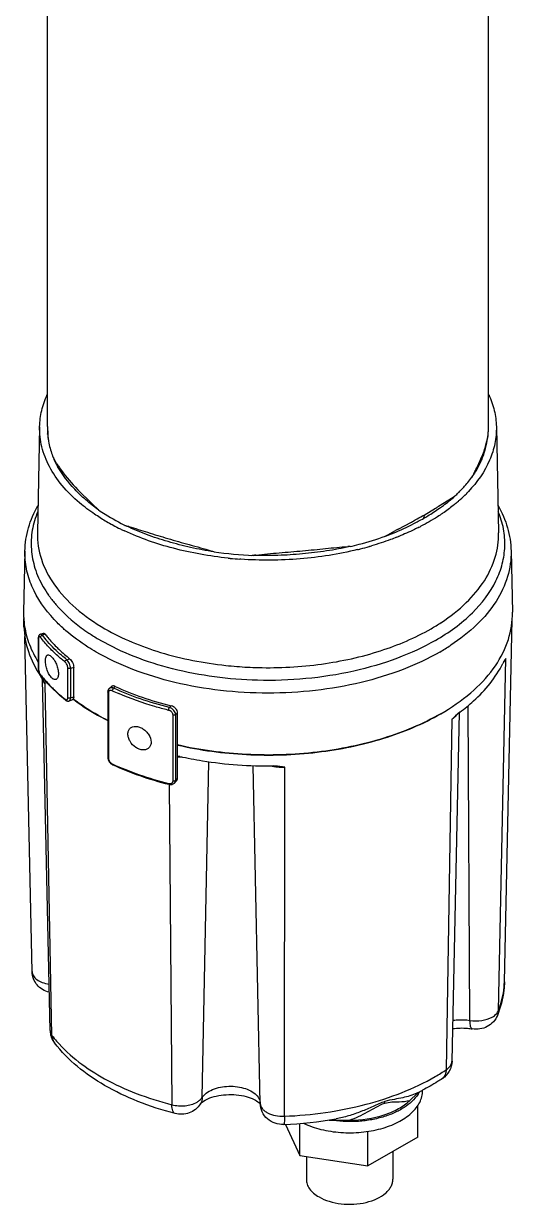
# Model space of a CAD drawing. Extents: x 10151 to 10571, y -5608 to -5014.
# Drawn here: x 10252.6 to 10288.6, y -5325.4 to -5238.4 of the extents above; entities that cross this region are included whole.
import ezdxf

# ---------------------------------------------------------------- set-up
doc = ezdxf.new("R2010")
doc.units = 0
doc.header["$LTSCALE"] = 7
doc.header["$MEASUREMENT"] = 0
doc.layers.get('0').update_dxf_attribs({"color": 2, "linetype": 'CONTINUOUS'})

msp = doc.modelspace()

# ---------------------------------------------------------------- linework, layer by layer
at = {"linetype": 'Continuous'}
for p, q in [((10254.36521, -5268.05674), (10254.36521, -5203.70923)), ((10286.86521, -5268.05674), (10286.86521, -5203.70923)), ((10253.79541, -5268.08032), (10253.62816, -5275.90312)), ((10254.36521, -5268.05645), (10254.36521, -5268.05674)), ((10254.36521, -5268.05676), (10254.38942, -5268.67792)), ((10286.86521, -5268.05674), (10286.86521, -5268.05656)), ((10287.43502, -5268.08032), (10287.60227, -5275.90312)), ((10254.38328, -5268.62215), (10254.38189, -5268.6065)), ((10254.3832, -5268.62215), (10254.38223, -5268.60649)), ((10254.40034, -5268.81361), (10254.40169, -5268.82912)), ((10286.62999, -5269.68567), (10286.68068, -5269.49068)), ((10254.7157, -5270.13818), (10254.72505, -5270.16359)), ((10254.71723, -5270.13799), (10254.72627, -5270.16344)), ((10254.85933, -5270.49657), (10254.96331, -5270.65705)), ((10255.08737, -5270.95275), (10254.85993, -5270.49751)), ((10285.63506, -5271.81483), (10285.69966, -5271.6896)), ((10285.69966, -5271.6896), (10285.77115, -5271.55107)), ((10283.18484, -5273.93827), (10284.2444, -5273.26949)), ((10284.67853, -5272.89918), (10284.6873, -5272.89027)), ((10284.67964, -5272.89955), (10284.68853, -5272.89068)), ((10284.76678, -5273.44972), (10284.75287, -5273.46128)), ((10284.76693, -5273.44977), (10284.75374, -5273.46161)), ((10284.80908, -5272.76643), (10284.81311, -5272.76234)), ((10284.81023, -5272.7668), (10284.8142, -5272.76269)), ((10285.2283, -5273.00067), (10285.21781, -5273.01088)), ((10285.23528, -5273.00297), (10285.2251, -5273.01328)), ((10285.28588, -5272.94464), (10285.26232, -5272.96757)), ((10285.29077, -5272.94622), (10285.26815, -5272.96946)), ((10282.10575, -5274.58993), (10282.95828, -5274.07963)), ((10280.19259, -5275.63303), (10281.17504, -5275.10883)), ((10282.10575, -5274.58993), (10282.09397, -5274.76307)), ((10283.47335, -5274.45542), (10283.46757, -5274.45956)), ((10283.47855, -5274.45795), (10283.47261, -5274.46202)), ((10259.20377, -5275.33513), (10259.17006, -5275.31712)), ((10259.21104, -5275.33058), (10259.17744, -5275.31253)), ((10279.26821, -5276.14127), (10280.03795, -5275.8379)), ((10279.45378, -5276.03519), (10279.99627, -5275.73796)), ((10278.09861, -5276.8908), (10278.07211, -5276.89846)), ((10278.10337, -5276.89634), (10278.07681, -5276.90394)), ((10280.23867, -5276.1578), (10280.22585, -5276.16294)), ((10280.24481, -5276.16288), (10280.232, -5276.16804)), ((10252.71297, -5277.24021), (10252.61658, -5281.74833)), ((10268.60458, -5277.84206), (10268.55157, -5277.83832)), ((10288.51746, -5277.24021), (10288.61384, -5281.74833)), ((10252.61632, -5281.99147), (10252.61739, -5282.0054)), ((10252.61632, -5281.99147), (10252.6166, -5282.00541)), ((10252.64277, -5282.82117), (10252.62943, -5282.19745)), ((10283.36166, -5282.50716), (10283.38777, -5282.49106)), ((10283.36254, -5282.50761), (10283.38775, -5282.49105)), ((10288.02869, -5308.96664), (10288.59932, -5282.27574)), ((10253.23874, -5308.22147), (10252.71113, -5283.54316)), ((10253.69534, -5283.66535), (10253.69534, -5285.82908)), ((10253.70751, -5283.69952), (10253.69535, -5283.66537)), ((10253.70751, -5283.69952), (10253.70751, -5285.86325)), ((10253.84941, -5283.37028), (10254.07678, -5283.29449)), ((10254.20493, -5283.37057), (10253.98734, -5283.4431)), ((10284.07588, -5284.18311), (10284.0667, -5284.18877)), ((10284.07585, -5284.1831), (10284.06701, -5284.18892)), ((10255.78736, -5285.24307), (10256.00494, -5285.17054)), ((10287.58311, -5311.10567), (10288.12528, -5285.14886)), ((10288.06555, -5285.24549), (10287.909, -5285.52048)), ((10288.12528, -5285.14886), (10287.99539, -5285.3751)), ((10288.12528, -5285.14886), (10288.06555, -5285.24549)), ((10253.69534, -5285.82904), (10253.69608, -5285.86292)), ((10253.69535, -5285.82908), (10253.70751, -5285.86325)), ((10253.85068, -5286.33655), (10253.86787, -5286.39146)), ((10253.95597, -5286.60479), (10253.85654, -5286.44383)), ((10253.86927, -5286.39337), (10253.86935, -5286.39347)), ((10255.87519, -5288.03088), (10255.87519, -5285.86715)), ((10256.30458, -5285.81224), (10256.07036, -5285.89032)), ((10256.07036, -5285.89032), (10256.07036, -5288.05405)), ((10256.30458, -5287.97597), (10256.30458, -5285.81224)), ((10254.09961, -5286.85897), (10253.95597, -5286.60479)), ((10254.56129, -5312.55174), (10254.00852, -5286.69636)), ((10254.19663, -5287.03221), (10254.10287, -5286.88768)), ((10254.705, -5312.93069), (10254.19663, -5287.03221)), ((10258.91432, -5287.36799), (10259.05414, -5287.23364)), ((10259.37016, -5287.21515), (10259.24026, -5287.33997)), ((10255.69334, -5288.21768), (10255.66548, -5288.15131)), ((10255.96564, -5288.28267), (10256.19302, -5288.20688)), ((10256.07036, -5288.05405), (10256.30458, -5287.97597)), ((10256.26487, -5288.14724), (10256.19302, -5288.20687)), ((10258.81594, -5287.61946), (10258.81594, -5292.43682)), ((10258.87019, -5287.68612), (10258.87019, -5292.50348)), ((10263.35467, -5288.76725), (10263.48457, -5288.64243)), ((10263.95149, -5289.16252), (10263.80895, -5289.29949)), ((10263.95149, -5293.97989), (10263.95149, -5289.16252)), ((10284.16812, -5314.81901), (10284.71737, -5289.12836)), ((10284.74229, -5289.10871), (10284.42503, -5289.38379)), ((10285.49288, -5311.81169), (10285.35185, -5288.62987)), ((10263.62337, -5294.15236), (10263.62337, -5289.33499)), ((10263.80895, -5289.29949), (10263.80895, -5294.11685)), ((10283.76005, -5315.43762), (10284.18006, -5289.61923)), ((10284.42503, -5289.38379), (10284.18006, -5289.61923)), ((10264.1188, -5292.36861), (10263.95141, -5292.33845)), ((10265.76894, -5317.48933), (10266.26574, -5292.76016)), ((10270.04696, -5317.92482), (10269.51507, -5293.04642)), ((10271.30994, -5293.0851), (10270.98817, -5293.0679)), ((10271.86628, -5293.16382), (10271.30994, -5293.0851)), ((10271.82754, -5318.87245), (10271.86628, -5293.16382)), ((10263.31824, -5294.42412), (10263.295, -5294.35809)), ((10263.72149, -5294.33381), (10263.86141, -5294.19936)), ((10263.80895, -5294.11685), (10263.95149, -5293.97989)), ((10263.32686, -5294.42407), (10263.53437, -5318.02822)), ((10282.00067, -5316.98605), (10282.00067, -5316.95279)), ((10279.21625, -5317.91251), (10279.22816, -5317.79234)), ((10281.06279, -5317.70712), (10281.59573, -5317.19617)), ((10281.57362, -5317.17357), (10281.57241, -5317.17416)), ((10269.9501, -5317.87134), (10270.04327, -5317.96969)), ((10281.64477, -5320.41612), (10281.64477, -5318.09083)), ((10271.89263, -5319.47961), (10272.95145, -5321.76098)), ((10272.95145, -5321.76098), (10272.95145, -5319.41386)), ((10275.11653, -5319.15486), (10276.63022, -5319.15729)), ((10275.63004, -5319.06724), (10275.6294, -5319.06735)), ((10277.97055, -5322.53742), (10277.97055, -5319.9896)), ((10281.64477, -5320.41612), (10277.97055, -5322.53742)), ((10272.95145, -5321.76098), (10277.97055, -5322.53742)), ((10273.43944, -5321.83648), (10273.43944, -5323.51807)), ((10279.81189, -5321.47433), (10279.81189, -5323.51807))]:
    msp.add_line(p, q, dxfattribs=at)
for points in [[(10254.36521, -5268.05642), (10254.36557, -5268.13462), (10254.36655, -5268.20697), (10254.36811, -5268.27847), (10254.37021, -5268.3492), (10254.37282, -5268.41924), (10254.37592, -5268.48861), (10254.37948, -5268.55733), (10254.38347, -5268.62538)], [(10286.68068, -5269.49068), (10286.72635, -5269.29223), (10286.76551, -5269.09602), (10286.79694, -5268.91019), (10286.82162, -5268.7333), (10286.83998, -5268.56721), (10286.8529, -5268.41024), (10286.86101, -5268.2614), (10286.86481, -5268.12), (10286.86522, -5268.05651)], [(10253.84947, -5283.37026), (10253.82912, -5283.37838), (10253.80783, -5283.39005), (10253.78777, -5283.40464), (10253.76935, -5283.42196), (10253.75294, -5283.44167), (10253.73874, -5283.46344), (10253.72675, -5283.48703), (10253.71689, -5283.51227), (10253.70897, -5283.53937), (10253.70287, -5283.56857), (10253.69853, -5283.60032), (10253.69599, -5283.63509), (10253.69534, -5283.66537)], [(10253.69608, -5285.86292), (10253.69897, -5285.90587), (10253.70383, -5285.94908), (10253.71051, -5285.99249), (10253.71892, -5286.03595), (10253.72899, -5286.07927), (10253.74067, -5286.12225), (10253.75395, -5286.16471), (10253.76883, -5286.2064), (10253.78541, -5286.24724), (10253.80377, -5286.28696), (10253.82429, -5286.32566)], [(10253.82429, -5286.32566), (10253.84762, -5286.36344), (10253.86936, -5286.39348)], [(10258.91443, -5287.36789), (10258.91065, -5287.37158), (10258.88878, -5287.39591), (10258.86938, -5287.42297), (10258.8527, -5287.45259), (10258.83894, -5287.48456), (10258.82828, -5287.5187), (10258.82085, -5287.55484), (10258.81675, -5287.59287), (10258.81594, -5287.61947)], [(10255.69333, -5288.21769), (10255.71906, -5288.23688), (10255.75182, -5288.25711), (10255.78431, -5288.27277), (10255.81661, -5288.28413), (10255.84861, -5288.29137), (10255.88017, -5288.29459), (10255.91098, -5288.2939), (10255.94083, -5288.28944), (10255.96584, -5288.2826)], [(10258.81594, -5292.43678), (10258.81715, -5292.47007), (10258.823, -5292.51838), (10258.83353, -5292.56709), (10258.8486, -5292.61573), (10258.868, -5292.66391), (10258.89152, -5292.7111), (10258.91889, -5292.75678), (10258.94979, -5292.80042), (10258.98388, -5292.84151), (10259.0208, -5292.87955), (10259.06016, -5292.91408), (10259.10165, -5292.94474), (10259.14489, -5292.97114), (10259.17758, -5292.98763)], [(10263.31823, -5294.42415), (10263.35279, -5294.4316), (10263.40229, -5294.43813), (10263.45173, -5294.43971), (10263.50018, -5294.43618), (10263.54687, -5294.42765), (10263.59128, -5294.41426), (10263.63278, -5294.39632), (10263.67111, -5294.37411), (10263.7059, -5294.34791), (10263.72147, -5294.33383)]]:
    msp.add_lwpolyline(points, dxfattribs=at)
for centre, radius, start, end in [((10282.99961, -5268.05674), 3.86561, 359.5983595, 359.9996912), ((10258.7067, -5268.34606), 4.33231, 182.9183038, 183.4463226), ((10258.35251, -5268.37036), 3.97729, 183.629585, 186.582098), ((10265.12172, -5267.88282), 10.76171, 184.236985, 184.9617429), ((10266.62911, -5267.75122), 12.27484, 185.0378304, 185.6201228), ((10279.21764, -5267.34127), 7.73378, 338.975751, 342.7896266), ((10280.21894, -5267.90394), 6.65371, 340.1187143, 345.8727322), ((10260.50868, -5268.01958), 6.16824, 200.3399446, 200.9255206), ((10260.63323, -5267.97103), 6.30191, 200.9333685, 203.6348968), ((10272.75944, -5259.14144), 21.19697, 212.9063133, 213.5591279), ((10267.16099, -5262.84501), 14.48438, 213.5930204, 214.231932), ((10277.95428, -5266.86389), 9.0843, 337.5302234, 339.023983), ((10261.00708, -5267.65858), 6.77455, 209.0948987, 209.451535), ((10261.14927, -5267.57842), 6.93778, 209.4506011, 209.6964843), ((10265.91041, -5263.69403), 12.97283, 214.2388063, 214.8716674), ((10288.11487, -5279.71778), 7.5207, 120.1051791, 120.973568), ((10287.38979, -5278.47163), 6.07896, 119.7900142, 120.0842826), ((10286.91031, -5277.63193), 5.11201, 119.0337131, 119.801983), ((10277.20944, -5265.39364), 10.5899, 312.5438754, 312.7449278), ((10277.39034, -5265.58764), 10.32465, 312.7384355, 314.4779025), ((10277.59541, -5265.79804), 10.03085, 314.4841486, 314.9302388), ((10277.16502, -5264.98839), 11.37472, 311.0807172, 311.6251919), ((10277.74308, -5265.94539), 9.82224, 315.0006744, 316.013671), ((10277.24472, -5265.07825), 11.2546, 311.6257584, 311.8509654), ((10277.68144, -5265.55365), 10.6091, 311.9027972, 315.3208825), ((10277.88279, -5266.08062), 9.62779, 316.0493012, 316.4910701), ((10278.00815, -5265.8799), 10.14739, 315.4154503, 315.6804637), ((10278.14026, -5266.00809), 9.96331, 315.8636438, 316.6050172), ((10241.50278, -5291.19681), 23.77465, 45.6001728, 46.0121781), ((10262.41751, -5240.90879), 39.01574, 301.7675261, 302.15969), ((10277.01598, -5264.81708), 11.60178, 310.1945303, 311.0795851), ((10266.19878, -5262.08772), 14.9794, 237.946677, 238.2503281), ((10266.4319, -5261.70739), 15.42548, 238.2573493, 240.0077015), ((10266.85854, -5260.96723), 16.2798, 240.009421, 241.8181873), ((10272.65332, -5258.37876), 18.95664, 292.9267309, 297.9837684), ((10256.12215, -5228.81121), 52.6414, 298.419006, 298.7788515), ((10265.60777, -5246.0212), 32.99046, 298.7292045, 299.775389), ((10273.06739, -5259.17566), 18.05863, 298.01001, 298.4677095), ((10273.31517, -5259.62925), 17.54178, 298.4624531, 299.9939602), ((10270.30797, -5254.27985), 23.48801, 299.8280315, 300.1515674), ((10281.01696, -5274.61206), 1.08754, 348.6672257, 352.0186666), ((10267.36485, -5260.01858), 17.35511, 241.9500637, 243.9447), ((10267.62557, -5259.49241), 17.94233, 243.9347555, 244.1587738), ((10267.75, -5259.23428), 18.22888, 244.1604414, 245.0212992), ((10258.69845, -5281.63194), 6.40692, 76.3898225, 77.5613055), ((10258.2241, -5283.58783), 8.41951, 75.319452, 76.3845331), ((10287.73898, -5290.74265), 16.88058, 119.3939749, 120.1172817), ((10313.54976, -5338.27758), 70.97211, 118.0345521, 118.2142599), ((10273.92002, -5260.12207), 17.2382, 297.0493692, 297.471106), ((10277.01154, -5287.5221), 10.61858, 91.9049629, 92.7795249), ((10271.46712, -5253.76422), 24.06522, 284.3340497, 285.9415883), ((10271.63099, -5254.3446), 23.46215, 286.0135618, 286.359633), ((10286.08657, -5287.89026), 13.58413, 120.1253748, 120.6384591), ((10272.66167, -5257.34928), 20.28436, 291.475633, 291.9137209), ((10262.04122, -5291.00312), 14.45645, 71.4566006, 72.2275697), ((10270.56463, -5250.29554), 27.28513, 261.7219548, 267.8288707), ((10270.55895, -5249.62046), 28.2891, 264.1465427, 264.3382599), ((10270.56366, -5249.57306), 28.33674, 264.3382376, 264.453058), ((10270.58352, -5249.36049), 28.55023, 264.4546316, 265.9187687), ((10271.01949, -5287.79207), 10.33872, 98.2947046, 99.1948504), ((10271.37622, -5290.24762), 12.82004, 97.4069899, 98.2891436), ((10271.30764, -5253.14661), 24.70309, 283.8109986, 284.1514723), ((10271.34196, -5253.283), 24.56245, 284.1516154, 284.3390041), ((10260.94583, -5275.90569), 7.94711, 209.8855541, 215.1493764), ((10261.40771, -5275.59218), 8.50526, 215.0848849, 215.7934496), ((10258.61095, -5281.87666), 5.99573, 178.7735651, 181.097202), ((10258.61592, -5281.87648), 6.0007, 181.2311872, 182.598929), ((10258.68947, -5281.8716), 6.0744, 182.6134258, 188.9021693), ((10282.61278, -5281.8764), 6.00242, 358.7733167, 1.2226001), ((10265.19663, -5271.62164), 14.01816, 233.487824, 236.2591163), ((10274.94076, -5269.6385), 15.37988, 299.9876895, 303.2014573), ((10261.75408, -5277.35064), 9.87118, 218.1116923, 221.3922138), ((10262.02243, -5277.11661), 10.22724, 221.3817471, 221.637891), ((10265.63805, -5270.97377), 14.80208, 236.2311881, 236.6713348), ((10266.00481, -5270.41051), 15.47421, 236.6825979, 239.7869834), ((10266.47246, -5269.62646), 16.38709, 239.753466, 240.0007184), ((10275.31599, -5270.86939), 15.93707, 299.9605999, 303.3051691), ((10270.56982, -5257.15328), 28.67744, 263.8740276, 265.491898), ((10287.08225, -5284.68177), 1.14653, 320.9800228, 322.7913761), ((10260.86367, -5281.73892), 8.44014, 213.6282637, 213.8792585), ((10261.36484, -5280.44903), 9.54597, 218.0794956, 218.4143341), ((10253.93609, -5286.34088), 0.08493, 216.5572039, 218.1539192), ((10254.89504, -5286.46489), 0.89794, 201.5706961, 208.0897622), ((10278.87908, -5273.09517), 28.34546, 209.0500626, 209.4514036), ((10267.85439, -5268.60081), 20.8361, 245.2972526, 246.7189659), ((10269.83063, -5262.86351), 26.91134, 255.8114166, 255.9447092), ((10283.66316, -5288.62855), 1.09835, 323.0506953, 324.9095877), ((10258.86699, -5292.43684), 0.05101, 179.9739783, 181.9700069), ((10264.20987, -5288.5959), 3.80747, 266.103257, 267.2234588), ((10264.21079, -5288.57613), 3.82727, 267.2240536, 268.6141028), ((10264.2113, -5288.55575), 3.84766, 268.6137434, 271.115432), ((10271.6577, -5289.73459), 3.42842, 256.4672129, 260.623757), ((10271.69338, -5289.52526), 3.64077, 260.6064711, 263.8276218), ((10271.71154, -5289.34742), 3.81953, 263.8437065, 272.321852), ((10256.12222, -5312.51776), 1.5613, 181.2470762, 193.429981), ((10255.119, -5312.53976), 0.55784, 181.2304771, 185.6724495), ((10256.12019, -5312.51774), 1.55933, 193.4481364, 199.514407), ((10256.14002, -5312.50848), 1.58111, 199.5906708, 217.5931013), ((10262.03184, -5307.27807), 9.25391, 217.6500069, 220.9365725), ((10283.6138, -5314.80718), 0.55444, 355.669919, 358.7768718), ((10275.08113, -5302.34962), 15.70412, 299.9840067, 303.549189), ((10283.14029, -5315.61986), 0.57382, 303.6259427, 310.1300576), ((10273.71895, -5301.13534), 17.85834, 296.6313571, 297.5899788), ((10273.55398, -5300.80735), 18.22547, 296.1014681, 296.6327399), ((10268.76728, -5304.02927), 18.38304, 314.2540752, 314.5590083), ((10279.6624, -5315.96049), 2.3813, 327.503078, 331.4262016), ((10279.74586, -5316.00703), 2.28574, 331.4501711, 331.9769137), ((10269.77941, -5318.16742), 0.32973, 35.2082953, 36.8471939), ((10270.69852, -5291.64973), 27.85748, 272.232127, 280.1966312)]:
    msp.add_arc(centre, radius, start, end, dxfattribs=at)
for points, knots in [([(10253.79543, -5268.08032), (10253.804, -5267.67912), (10253.91023, -5266.86353), (10254.18272, -5266.08858), (10254.35552, -5265.71218)], [0, 0, 0, 0, 0.49209753, 1, 1, 1, 1]), ([(10286.87484, -5265.71205), (10287.04766, -5266.08847), (10287.32018, -5266.86346), (10287.42642, -5267.6791), (10287.435, -5268.08032)], [0, 0, 0, 0, 0.50790203, 1, 1, 1, 1]), ([(10256.74042, -5273.69067), (10256.27586, -5273.29935), (10255.44036, -5272.47824), (10254.48109, -5271.08068), (10253.90154, -5269.60173), (10253.7848, -5268.57803), (10253.79543, -5268.08032)], [0, 0, 0, 0, 0.27852949, 0.5340093, 0.77171597, 1, 1, 1, 1]), ([(10287.435, -5268.08032), (10287.44386, -5268.49539), (10287.36669, -5269.34253), (10286.82468, -5271.04027), (10286.01822, -5272.17802), (10285.37995, -5272.85312)], [0, 0, 0, 0, 0.23438497, 0.4754958, 1, 1, 1, 1]), ([(10286.60513, -5269.62955), (10286.64668, -5269.4949), (10286.7857, -5268.99044), (10286.86244, -5268.46637), (10286.86512, -5268.08384)], [0, 0, 0, 0, 0.2691996, 1, 1, 1, 1]), ([(10254.40144, -5268.82627), (10254.41424, -5268.93676), (10254.4796, -5269.3824), (10254.59926, -5269.81976), (10254.7157, -5270.13818)], [0, 0, 0, 0, 0.24703405, 1, 1, 1, 1]), ([(10286.47609, -5270.16668), (10286.38106, -5270.42967), (10286.15398, -5270.95441), (10285.86612, -5271.44931), (10285.70036, -5271.68825)], [0, 0, 0, 0, 0.49020315, 1, 1, 1, 1]), ([(10285.77115, -5271.55107), (10285.82589, -5271.44482), (10286.0303, -5271.04558), (10286.22323, -5270.63998), (10286.34891, -5270.33588)], [0, 0, 0, 0, 0.26645758, 1, 1, 1, 1]), ([(10258.13538, -5274.20887), (10257.80838, -5273.9825), (10257.19886, -5273.50119), (10256.13498, -5272.48234), (10255.46862, -5271.62201), (10255.12269, -5271.01543)], [0, 0, 0, 0, 0.27004173, 0.52586337, 1, 1, 1, 1]), ([(10255.26705, -5271.11112), (10255.6175, -5271.61394), (10256.48241, -5272.66284), (10257.4819, -5273.577), (10258.0144, -5274.09125)], [0, 0, 0, 0, 0.45293054, 1, 1, 1, 1]), ([(10284.86551, -5272.70905), (10284.94319, -5272.62722), (10285.24031, -5272.30293), (10285.51399, -5271.95691), (10285.70036, -5271.68825)], [0, 0, 0, 0, 0.25653753, 1, 1, 1, 1]), ([(10283.23692, -5274.09042), (10283.33812, -5274.01971), (10283.72893, -5273.73884), (10284.10618, -5273.43786), (10284.36985, -5273.19585)], [0, 0, 0, 0, 0.25646, 1, 1, 1, 1]), ([(10252.71297, -5277.24021), (10252.72531, -5276.66306), (10252.90641, -5275.49003), (10253.37214, -5274.40145), (10253.66331, -5273.88291)], [0, 0, 0, 0, 0.49257475, 1, 1, 1, 1]), ([(10253.65931, -5274.32544), (10253.47341, -5274.76864), (10253.19865, -5275.68693), (10253.12672, -5277.1211), (10253.4067, -5278.54434), (10253.80872, -5279.43568), (10254.05551, -5279.86548)], [0, 0, 0, 0, 0.25060921, 0.49469914, 0.74156559, 1, 1, 1, 1]), ([(10258.24909, -5274.78357), (10258.11354, -5274.6987), (10257.59235, -5274.36056), (10257.09325, -5273.98788), (10256.74042, -5273.69067)], [0, 0, 0, 0, 0.25742795, 1, 1, 1, 1]), ([(10258.13538, -5274.20887), (10258.29391, -5274.31862), (10258.95999, -5274.75864), (10259.6624, -5275.14277), (10260.20781, -5275.40536)], [0, 0, 0, 0, 0.24157486, 1, 1, 1, 1]), ([(10282.08446, -5274.8218), (10282.1848, -5274.76386), (10282.57657, -5274.53234), (10282.95888, -5274.2847), (10283.23692, -5274.09042)], [0, 0, 0, 0, 0.25462976, 1, 1, 1, 1]), ([(10282.95143, -5283.81814), (10283.93037, -5283.25296), (10285.66113, -5282.01059), (10287.25718, -5279.94632), (10287.91509, -5278.19764), (10288.10635, -5276.89338), (10288.00361, -5275.58549), (10287.74658, -5274.74635), (10287.57698, -5274.33944)], [0, 0, 0, 0, 0.29313693, 0.54662044, 0.6624856, 0.77435198, 0.88567655, 1, 1, 1, 1]), ([(10284.50359, -5273.67919), (10284.42334, -5273.747), (10284.09179, -5274.01961), (10283.74595, -5274.27474), (10283.47855, -5274.45795)], [0, 0, 0, 0, 0.2447855, 1, 1, 1, 1]), ([(10287.5667, -5273.88218), (10287.858, -5274.40081), (10288.32394, -5275.48962), (10288.50512, -5276.66292), (10288.51746, -5277.24021)], [0, 0, 0, 0, 0.50742633, 1, 1, 1, 1]), ([(10283.47261, -5274.46202), (10283.34774, -5274.54748), (10282.82922, -5274.89008), (10282.28911, -5275.19969), (10281.87202, -5275.41655)], [0, 0, 0, 0, 0.24350976, 1, 1, 1, 1]), ([(10253.62817, -5275.90312), (10253.61417, -5276.55886), (10253.83046, -5277.93055), (10254.84593, -5279.84606), (10256.47519, -5281.57684), (10257.84593, -5282.52266), (10258.60269, -5282.95957)], [0, 0, 0, 0, 0.21782521, 0.4506694, 0.70979542, 1, 1, 1, 1]), ([(10267.6739, -5277.76207), (10266.31613, -5277.62287), (10263.70935, -5277.16542), (10261.20431, -5276.29484), (10260.05228, -5275.75812)], [0, 0, 0, 0, 0.51782489, 1, 1, 1, 1]), ([(10266.63619, -5277.29638), (10266.0566, -5277.21189), (10264.91975, -5276.99332), (10263.26309, -5276.56721), (10261.69122, -5276.04703), (10260.68622, -5275.63571), (10260.20781, -5275.40536)], [0, 0, 0, 0, 0.26142907, 0.51614375, 0.76300362, 1, 1, 1, 1]), ([(10260.35785, -5275.44319), (10260.8246, -5275.56522), (10261.78071, -5275.87388), (10263.26344, -5276.32993), (10264.83871, -5276.77059), (10265.91417, -5277.06343), (10266.45387, -5277.23659)], [0, 0, 0, 0, 0.2277584, 0.47400865, 0.73241363, 1, 1, 1, 1]), ([(10281.75923, -5275.47466), (10281.63806, -5275.53654), (10281.14118, -5275.78293), (10280.633, -5276.00641), (10280.24481, -5276.16288)], [0, 0, 0, 0, 0.24531804, 1, 1, 1, 1]), ([(10283.38775, -5282.49105), (10284.03701, -5282.06362), (10285.21025, -5281.15019), (10286.58851, -5279.52351), (10287.43767, -5277.75429), (10287.61513, -5276.50439), (10287.60226, -5275.90312)], [0, 0, 0, 0, 0.28628912, 0.54404383, 0.77850022, 1, 1, 1, 1]), ([(10276.65694, -5276.90944), (10276.08631, -5277.04138), (10274.92143, -5277.25236), (10273.14802, -5277.46765), (10271.34535, -5277.57833), (10270.13579, -5277.58445), (10269.53095, -5277.56108)], [0, 0, 0, 0, 0.24496576, 0.49458275, 0.74683321, 1, 1, 1, 1]), ([(10269.72351, -5277.53455), (10270.29488, -5277.46008), (10271.4447, -5277.36827), (10273.15922, -5277.22744), (10274.84144, -5277.05802), (10275.95052, -5276.94235), (10276.49661, -5276.91602)], [0, 0, 0, 0, 0.2541559, 0.5084949, 0.7588479, 1, 1, 1, 1]), ([(10276.65694, -5276.90944), (10276.88261, -5276.85726), (10277.7639, -5276.64017), (10278.63284, -5276.37204), (10279.26821, -5276.14127)], [0, 0, 0, 0, 0.25520243, 1, 1, 1, 1]), ([(10280.08789, -5276.22537), (10279.93897, -5276.28396), (10279.33017, -5276.51525), (10278.71077, -5276.71848), (10278.23947, -5276.85683)], [0, 0, 0, 0, 0.24573735, 1, 1, 1, 1]), ([(10254.85462, -5282.27154), (10254.18832, -5281.55771), (10253.34778, -5280.35676), (10252.78382, -5278.56919), (10252.70361, -5277.67736), (10252.71297, -5277.24021)], [0, 0, 0, 0, 0.52407261, 0.76533218, 1, 1, 1, 1]), ([(10277.20476, -5277.13549), (10275.82126, -5277.4756), (10272.95795, -5277.92598), (10270.06124, -5277.94333), (10268.60458, -5277.84206)], [0, 0, 0, 0, 0.49384777, 1, 1, 1, 1]), ([(10288.51746, -5277.24021), (10288.53102, -5277.87388), (10288.344, -5279.19112), (10287.44908, -5281.05567), (10285.99655, -5282.76999), (10284.76009, -5283.73264), (10284.07585, -5284.1831)], [0, 0, 0, 0, 0.22149963, 0.45595594, 0.71371071, 1, 1, 1, 1]), ([(10254.50884, -5280.56661), (10254.66118, -5280.7779), (10255.34703, -5281.64319), (10256.17882, -5282.38703), (10256.85592, -5282.88846)], [0, 0, 0, 0, 0.23615433, 1, 1, 1, 1]), ([(10283.34319, -5289.22493), (10284.12157, -5288.77553), (10285.53548, -5287.80463), (10287.23281, -5286.03757), (10288.32345, -5284.08588), (10288.59935, -5282.68104), (10288.61382, -5282.0049)], [0, 0, 0, 0, 0.28939253, 0.54873786, 0.78224915, 1, 1, 1, 1]), ([(10252.64278, -5282.82117), (10252.65604, -5283.43919), (10252.88638, -5284.71566), (10253.47246, -5285.8665), (10253.836, -5286.41309)], [0, 0, 0, 0, 0.48498264, 1, 1, 1, 1]), ([(10252.68824, -5282.8116), (10252.75878, -5283.26246), (10253.00812, -5284.17311), (10253.43769, -5285.01185), (10253.6927, -5285.41802)], [0, 0, 0, 0, 0.48757981, 1, 1, 1, 1]), ([(10255.72836, -5283.10997), (10255.6504, -5283.0426), (10255.34825, -5282.77478), (10255.05981, -5282.49138), (10254.85462, -5282.27154)], [0, 0, 0, 0, 0.25518329, 1, 1, 1, 1]), ([(10258.60269, -5282.95957), (10259.88831, -5283.7018), (10262.80413, -5284.89558), (10265.88405, -5285.49245), (10267.50951, -5285.66696)], [0, 0, 0, 0, 0.47590674, 1, 1, 1, 1]), ([(10274.56582, -5285.56337), (10276.03605, -5285.36043), (10278.82111, -5284.75017), (10281.45643, -5283.63582), (10282.62784, -5282.95951)], [0, 0, 0, 0, 0.52318703, 1, 1, 1, 1]), ([(10253.85068, -5283.60127), (10253.84212, -5283.59035), (10253.82551, -5283.57173), (10253.79862, -5283.55171), (10253.77189, -5283.54313), (10253.74648, -5283.551), (10253.72874, -5283.57403), (10253.71055, -5283.62332), (10253.70751, -5283.66759), (10253.70751, -5283.69952)], [0, 0, 0, 0, 0.1488045, 0.26603102, 0.35736615, 0.43834662, 0.53348715, 0.65742999, 1, 1, 1, 1]), ([(10253.98734, -5283.4431), (10253.97582, -5283.42948), (10253.95566, -5283.40822), (10253.92469, -5283.38456), (10253.89832, -5283.37123), (10253.87293, -5283.36572), (10253.85671, -5283.36786), (10253.84949, -5283.37026)], [0, 0, 0, 0, 0.32563681, 0.53236043, 0.70884743, 0.86107211, 1, 1, 1, 1]), ([(10253.98734, -5283.4431), (10253.95047, -5283.45273), (10253.88507, -5283.49405), (10253.85068, -5283.56627), (10253.85068, -5283.60127)], [0, 0, 0, 0, 0.521319, 1, 1, 1, 1]), ([(10254.68038, -5284.53455), (10254.60518, -5284.45935), (10254.31493, -5284.16077), (10254.0419, -5283.84532), (10253.85068, -5283.60127)], [0, 0, 0, 0, 0.25539886, 1, 1, 1, 1]), ([(10254.07678, -5283.29449), (10254.08572, -5283.29151), (10254.10741, -5283.29079), (10254.13982, -5283.30541), (10254.17326, -5283.33276), (10254.19416, -5283.35678), (10254.20493, -5283.37057)], [0, 0, 0, 0, 0.17981058, 0.39442307, 0.66576636, 1, 1, 1, 1]), ([(10254.20493, -5283.37057), (10254.2671, -5283.45021), (10254.52645, -5283.77149), (10254.8063, -5284.07611), (10255.02679, -5284.2966)], [0, 0, 0, 0, 0.2447185, 1, 1, 1, 1]), ([(10255.78736, -5285.24307), (10255.65735, -5285.13846), (10255.16148, -5284.7238), (10254.69762, -5284.27019), (10254.37901, -5283.9118)], [0, 0, 0, 0, 0.25814366, 1, 1, 1, 1]), ([(10257.95509, -5284.6766), (10257.75057, -5284.55852), (10256.97373, -5284.08794), (10256.2369, -5283.54943), (10255.72836, -5283.10997)], [0, 0, 0, 0, 0.26000787, 1, 1, 1, 1]), ([(10269.83541, -5286.75821), (10267.73213, -5286.70386), (10264.63205, -5286.30564), (10260.80378, -5285.09331), (10259.07369, -5284.27695), (10258.2791, -5283.8182)], [0, 0, 0, 0, 0.52488879, 0.77110433, 1, 1, 1, 1]), ([(10282.95143, -5283.81814), (10282.05678, -5284.33467), (10280.09149, -5285.23773), (10275.73666, -5286.50578), (10272.20994, -5286.81956), (10269.83541, -5286.75821)], [0, 0, 0, 0, 0.22823864, 0.47520798, 1, 1, 1, 1]), ([(10255.66548, -5285.41603), (10255.57779, -5285.34547), (10255.23791, -5285.06484), (10254.91246, -5284.76661), (10254.68038, -5284.53455)], [0, 0, 0, 0, 0.25536923, 1, 1, 1, 1]), ([(10255.02679, -5284.2966), (10255.10246, -5284.37227), (10255.41622, -5284.67701), (10255.74727, -5284.96382), (10256.00494, -5285.17054)], [0, 0, 0, 0, 0.24467679, 1, 1, 1, 1]), ([(10283.27503, -5284.67678), (10282.40834, -5285.17716), (10280.51319, -5286.05965), (10277.42705, -5286.99765), (10274.08583, -5287.57499), (10270.615, -5287.76979), (10267.14417, -5287.57494), (10263.80297, -5286.99755), (10260.71686, -5286.05952), (10258.82177, -5285.17698), (10257.95509, -5284.6766)], [0, 0, 0, 0, 0.11415666, 0.23732612, 0.36697655, 0.50000151, 0.63302626, 0.76267607, 0.88584458, 1, 1, 1, 1]), ([(10254.22663, -5285.31805), (10254.22663, -5285.2651), (10254.23196, -5285.16847), (10254.25703, -5285.05542), (10254.28939, -5284.98416), (10254.31724, -5284.94357), (10254.35009, -5284.91327), (10254.37556, -5284.90035), (10254.38847, -5284.89604)], [0, 0, 0, 0, 0.33298937, 0.60695227, 0.72174117, 0.82324555, 0.91444734, 1, 1, 1, 1]), ([(10254.68038, -5286.5758), (10254.64699, -5286.54241), (10254.58232, -5286.46494), (10254.46415, -5286.27986), (10254.34489, -5286.00783), (10254.25316, -5285.66511), (10254.22663, -5285.42995), (10254.22663, -5285.31805)], [0, 0, 0, 0, 0.10395746, 0.22112035, 0.48251545, 0.75369905, 1, 1, 1, 1]), ([(10254.38847, -5284.89604), (10254.39843, -5284.89272), (10254.41962, -5284.88823), (10254.48013, -5284.88869), (10254.57611, -5284.92971), (10254.64435, -5284.98841), (10254.68038, -5285.02445)], [0, 0, 0, 0, 0.09457227, 0.19327397, 0.54102303, 1, 1, 1, 1]), ([(10254.68038, -5285.02445), (10254.71393, -5285.058), (10254.77989, -5285.13507), (10254.90434, -5285.31742), (10255.03692, -5285.58394), (10255.14471, -5285.92213), (10255.17664, -5286.1566), (10255.17664, -5286.26803)], [0, 0, 0, 0, 0.10428825, 0.22222977, 0.48470267, 0.75505854, 1, 1, 1, 1]), ([(10255.66548, -5285.41603), (10255.66548, -5285.3802), (10255.69499, -5285.30796), (10255.75286, -5285.25736), (10255.78736, -5285.24307)], [0, 0, 0, 0, 0.48967732, 1, 1, 1, 1]), ([(10255.87519, -5285.86715), (10255.87519, -5285.82587), (10255.86145, -5285.73913), (10255.81691, -5285.61488), (10255.75131, -5285.50344), (10255.6956, -5285.44026), (10255.66548, -5285.41603)], [0, 0, 0, 0, 0.24286851, 0.51073755, 0.77262017, 1, 1, 1, 1]), ([(10256.07036, -5285.89032), (10256.07035, -5285.83167), (10256.0527, -5285.70825), (10255.99237, -5285.53076), (10255.90479, -5285.36997), (10255.82863, -5285.27844), (10255.78736, -5285.24307)], [0, 0, 0, 0, 0.2433638, 0.5121671, 0.77443468, 1, 1, 1, 1]), ([(10256.00494, -5285.17054), (10256.0479, -5285.20501), (10256.12788, -5285.29467), (10256.22101, -5285.45367), (10256.28561, -5285.63014), (10256.30458, -5285.7536), (10256.30458, -5285.81224)], [0, 0, 0, 0, 0.22756005, 0.48999804, 0.75774165, 1, 1, 1, 1]), ([(10268.31577, -5285.742), (10268.83704, -5285.78312), (10270.92104, -5285.89063), (10273.01694, -5285.77716), (10274.56582, -5285.56337)], [0, 0, 0, 0, 0.25061018, 1, 1, 1, 1]), ([(10284.74229, -5289.10871), (10285.09407, -5288.85051), (10286.3403, -5287.84491), (10287.39507, -5286.56828), (10287.909, -5285.52048)], [0, 0, 0, 0, 0.27214606, 1, 1, 1, 1]), ([(10253.70751, -5285.86325), (10253.70751, -5285.90495), (10253.71654, -5285.99233), (10253.74568, -5286.12037), (10253.7896, -5286.23794), (10253.82848, -5286.30822), (10253.85068, -5286.33655)], [0, 0, 0, 0, 0.24974564, 0.52367308, 0.78446065, 1, 1, 1, 1]), ([(10255.69332, -5288.21769), (10255.51851, -5288.07703), (10254.86151, -5287.52069), (10254.26188, -5286.89445), (10253.86927, -5286.39337)], [0, 0, 0, 0, 0.26061827, 1, 1, 1, 1]), ([(10253.88521, -5286.38036), (10253.94578, -5286.45674), (10254.1977, -5286.76466), (10254.46801, -5287.05746), (10254.68038, -5287.26983)], [0, 0, 0, 0, 0.24502034, 1, 1, 1, 1]), ([(10255.17664, -5286.26803), (10255.17664, -5286.32126), (10255.17005, -5286.4195), (10255.1356, -5286.5504), (10255.08445, -5286.63582), (10255.03221, -5286.67988), (10255.00375, -5286.69372), (10254.9893, -5286.69854)], [0, 0, 0, 0, 0.32131087, 0.59101965, 0.81136459, 0.9080453, 1, 1, 1, 1]), ([(10256.07036, -5285.89032), (10256.03655, -5285.90158), (10255.98119, -5285.90582), (10255.9152, -5285.89066), (10255.88643, -5285.87583), (10255.87519, -5285.86715)], [0, 0, 0, 0, 0.52843524, 0.78941026, 1, 1, 1, 1]), ([(10254.9893, -5286.69854), (10254.96685, -5286.70602), (10254.91579, -5286.71186), (10254.83666, -5286.69135), (10254.75581, -5286.64484), (10254.70562, -5286.60104), (10254.68038, -5286.5758)], [0, 0, 0, 0, 0.20369681, 0.42952396, 0.69275402, 1, 1, 1, 1]), ([(10254.68038, -5287.26983), (10254.75666, -5287.34611), (10255.0728, -5287.65328), (10255.40613, -5287.94263), (10255.66548, -5288.15131)], [0, 0, 0, 0, 0.24474835, 1, 1, 1, 1]), ([(10259.24026, -5287.33997), (10259.21004, -5287.32715), (10259.14999, -5287.30804), (10259.05972, -5287.30171), (10258.9781, -5287.32044), (10258.93293, -5287.35013), (10258.91441, -5287.36791)], [0, 0, 0, 0, 0.28503655, 0.5425268, 0.77699444, 1, 1, 1, 1]), ([(10259.37016, -5287.21515), (10259.34088, -5287.20162), (10259.28284, -5287.18098), (10259.1952, -5287.17192), (10259.11577, -5287.1881), (10259.07198, -5287.2165), (10259.05415, -5287.23364)], [0, 0, 0, 0, 0.28842591, 0.54618141, 0.77879927, 1, 1, 1, 1]), ([(10259.24026, -5287.33997), (10259.22729, -5287.34936), (10259.20183, -5287.37533), (10259.16373, -5287.43702), (10259.14677, -5287.49353), (10259.14677, -5287.53016)], [0, 0, 0, 0, 0.22105783, 0.49433319, 1, 1, 1, 1]), ([(10263.35467, -5288.76725), (10262.63321, -5288.58663), (10261.23742, -5288.17492), (10259.88478, -5287.63655), (10259.24026, -5287.33997)], [0, 0, 0, 0, 0.51178094, 1, 1, 1, 1]), ([(10259.37016, -5287.21515), (10260.01405, -5287.51257), (10261.36649, -5288.0518), (10262.76265, -5288.46261), (10263.48457, -5288.64243)], [0, 0, 0, 0, 0.48805469, 1, 1, 1, 1]), ([(10255.66548, -5288.15131), (10255.67799, -5288.16138), (10255.7029, -5288.17832), (10255.74228, -5288.19403), (10255.77991, -5288.19753), (10255.82703, -5288.18314), (10255.85851, -5288.13705), (10255.87272, -5288.0817), (10255.87519, -5288.04853), (10255.87519, -5288.03088)], [0, 0, 0, 0, 0.14523292, 0.27049599, 0.37976496, 0.48089079, 0.70187788, 0.84039067, 1, 1, 1, 1]), ([(10255.87519, -5288.03088), (10255.88643, -5288.03957), (10255.9152, -5288.05439), (10255.98119, -5288.06955), (10256.03655, -5288.06531), (10256.07036, -5288.05405)], [0, 0, 0, 0, 0.21058974, 0.47156476, 1, 1, 1, 1]), ([(10255.96581, -5288.28261), (10255.98219, -5288.27712), (10256.01452, -5288.25605), (10256.04738, -5288.20352), (10256.06672, -5288.13405), (10256.07036, -5288.0821), (10256.07036, -5288.05405)], [0, 0, 0, 0, 0.19462293, 0.41674932, 0.68391596, 1, 1, 1, 1]), ([(10256.26225, -5288.14792), (10256.45328, -5288.29363), (10257.26511, -5288.87969), (10258.13517, -5289.38334), (10258.81526, -5289.72419)], [0, 0, 0, 0, 0.24001689, 1, 1, 1, 1]), ([(10256.30458, -5287.97597), (10256.30458, -5288.00833), (10256.29958, -5288.06769), (10256.27904, -5288.1245), (10256.26487, -5288.14724)], [0, 0, 0, 0, 0.5470934, 1, 1, 1, 1]), ([(10258.81524, -5289.7175), (10258.58277, -5289.60089), (10257.69864, -5289.13424), (10256.8537, -5288.59107), (10256.26575, -5288.14225)], [0, 0, 0, 0, 0.26013414, 1, 1, 1, 1]), ([(10258.87019, -5287.68612), (10258.85571, -5287.67919), (10258.82992, -5287.66277), (10258.81597, -5287.63319), (10258.81597, -5287.61948)], [0, 0, 0, 0, 0.53937585, 1, 1, 1, 1]), ([(10259.14677, -5287.53016), (10259.1138, -5287.51489), (10259.0481, -5287.495), (10258.96333, -5287.50981), (10258.91504, -5287.54757), (10258.87878, -5287.60112), (10258.87061, -5287.65203), (10258.87019, -5287.68612)], [0, 0, 0, 0, 0.27806898, 0.51196249, 0.62349096, 0.73907088, 1, 1, 1, 1]), ([(10263.23428, -5288.9539), (10262.91699, -5288.87368), (10261.68981, -5288.53945), (10260.48677, -5288.11376), (10259.6191, -5287.74038)], [0, 0, 0, 0, 0.25731957, 1, 1, 1, 1]), ([(10263.295, -5288.96918), (10263.295, -5288.93209), (10263.30539, -5288.87563), (10263.32953, -5288.80892), (10263.34591, -5288.77891), (10263.35467, -5288.76725)], [0, 0, 0, 0, 0.52263544, 0.794441, 1, 1, 1, 1]), ([(10263.62337, -5289.33499), (10263.62336, -5289.25284), (10263.55865, -5289.12525), (10263.42347, -5289.01721), (10263.3386, -5288.9801), (10263.295, -5288.96918)], [0, 0, 0, 0, 0.47498295, 0.74013459, 1, 1, 1, 1]), ([(10263.80895, -5289.29949), (10263.80895, -5289.24298), (10263.78113, -5289.12362), (10263.69806, -5288.99404), (10263.60764, -5288.90317), (10263.50462, -5288.82556), (10263.41575, -5288.78422), (10263.35467, -5288.76725)], [0, 0, 0, 0, 0.22812892, 0.48036138, 0.61198348, 0.74408898, 1, 1, 1, 1]), ([(10263.95149, -5289.16252), (10263.95149, -5289.10613), (10263.92267, -5288.98701), (10263.818, -5288.83227), (10263.66767, -5288.70964), (10263.54671, -5288.65791), (10263.48457, -5288.64243)], [0, 0, 0, 0, 0.22742124, 0.47847455, 0.74174156, 1, 1, 1, 1]), ([(10263.80895, -5289.29949), (10263.78705, -5289.32054), (10263.72248, -5289.34441), (10263.65669, -5289.3429), (10263.62337, -5289.33499)], [0, 0, 0, 0, 0.47006951, 1, 1, 1, 1]), ([(10283.33702, -5289.22136), (10282.02089, -5289.98123), (10279.04396, -5291.21464), (10274.19015, -5292.20151), (10269.05103, -5292.36761), (10265.61342, -5291.9077), (10263.9479, -5291.52411)], [0, 0, 0, 0, 0.22891001, 0.4806805, 0.74256284, 1, 1, 1, 1]), ([(10263.94791, -5291.52951), (10265.61405, -5291.91299), (10269.05282, -5292.3728), (10274.19358, -5292.20627), (10279.04884, -5291.21888), (10282.02665, -5289.98502), (10283.34319, -5289.22493)], [0, 0, 0, 0, 0.25744388, 0.51932534, 0.77109197, 1, 1, 1, 1]), ([(10284.54092, -5289.28878), (10284.51789, -5289.3194), (10284.41288, -5289.44507), (10284.28438, -5289.54993), (10284.18006, -5289.61923)], [0, 0, 0, 0, 0.23425329, 1, 1, 1, 1]), ([(10260.29542, -5290.7124), (10260.29542, -5290.63227), (10260.31332, -5290.51291), (10260.38219, -5290.37514), (10260.42899, -5290.31821), (10260.45487, -5290.29335)], [0, 0, 0, 0, 0.52355494, 0.76547595, 1, 1, 1, 1]), ([(10261.84058, -5291.73549), (10261.78591, -5291.78802), (10261.64583, -5291.87193), (10261.39464, -5291.90454), (10261.12563, -5291.84899), (10260.77211, -5291.66602), (10260.48793, -5291.35668), (10260.32718, -5290.99287), (10260.29542, -5290.80277), (10260.29542, -5290.7124)], [0, 0, 0, 0, 0.1022192, 0.21237678, 0.3341496, 0.46681725, 0.74444942, 0.8781616, 1, 1, 1, 1]), ([(10260.45487, -5290.29335), (10260.48062, -5290.26861), (10260.53889, -5290.22441), (10260.67808, -5290.16191), (10260.88766, -5290.14043), (10261.15198, -5290.19904), (10261.41548, -5290.33096), (10261.65524, -5290.52549), (10261.90309, -5290.83119), (10262.00975, -5291.12115), (10262.00975, -5291.3071)], [0, 0, 0, 0, 0.04871285, 0.09873146, 0.20663787, 0.32889749, 0.46371269, 0.60528172, 0.74631419, 1, 1, 1, 1]), ([(10262.00975, -5291.3071), (10262.00975, -5291.38824), (10261.9842, -5291.54719), (10261.89512, -5291.68309), (10261.84058, -5291.73549)], [0, 0, 0, 0, 0.51753567, 1, 1, 1, 1]), ([(10258.816, -5292.4386), (10258.81646, -5292.45208), (10258.83074, -5292.48062), (10258.856, -5292.49669), (10258.87019, -5292.50348)], [0, 0, 0, 0, 0.46158784, 1, 1, 1, 1]), ([(10258.87019, -5292.50348), (10258.8702, -5292.54426), (10258.888, -5292.63008), (10258.94722, -5292.74881), (10259.03508, -5292.8503), (10259.10836, -5292.9014), (10259.14677, -5292.91908)], [0, 0, 0, 0, 0.23465466, 0.49432398, 0.75669309, 1, 1, 1, 1]), ([(10264.1188, -5292.36861), (10264.67015, -5292.492), (10266.93437, -5292.92499), (10269.24875, -5293.08874), (10270.98817, -5293.0679)], [0, 0, 0, 0, 0.2451612, 1, 1, 1, 1]), ([(10259.14677, -5292.91908), (10259.14677, -5292.93344), (10259.14937, -5292.95987), (10259.16693, -5292.98277), (10259.17756, -5292.98762)], [0, 0, 0, 0, 0.55159977, 1, 1, 1, 1]), ([(10259.14677, -5292.91908), (10259.79658, -5293.2181), (10261.16034, -5293.76089), (10262.56761, -5294.17599), (10263.295, -5294.35809)], [0, 0, 0, 0, 0.48821905, 1, 1, 1, 1]), ([(10259.17755, -5292.98762), (10259.82641, -5293.2862), (10261.18769, -5293.82806), (10262.5924, -5294.24243), (10263.31824, -5294.42415)], [0, 0, 0, 0, 0.48838169, 1, 1, 1, 1]), ([(10263.295, -5294.35809), (10263.33528, -5294.36829), (10263.41574, -5294.37575), (10263.51141, -5294.34634), (10263.5686, -5294.30051), (10263.60003, -5294.25739), (10263.61937, -5294.20691), (10263.62311, -5294.17072), (10263.62337, -5294.15236)], [0, 0, 0, 0, 0.27689663, 0.52627779, 0.64399587, 0.76001049, 0.87766151, 1, 1, 1, 1]), ([(10263.62337, -5294.15236), (10263.65669, -5294.16026), (10263.72248, -5294.16178), (10263.78705, -5294.1379), (10263.80895, -5294.11685)], [0, 0, 0, 0, 0.5299305, 1, 1, 1, 1]), ([(10263.72159, -5294.33371), (10263.74953, -5294.30687), (10263.79538, -5294.2384), (10263.80895, -5294.15769), (10263.80895, -5294.11685)], [0, 0, 0, 0, 0.48686224, 1, 1, 1, 1]), ([(10263.86141, -5294.19936), (10263.88999, -5294.1719), (10263.93705, -5294.10291), (10263.95149, -5294.02102), (10263.95149, -5293.97989)], [0, 0, 0, 0, 0.49074264, 1, 1, 1, 1]), ([(10254.50078, -5309.73734), (10254.3291, -5309.6973), (10253.99553, -5309.56383), (10253.58516, -5309.21569), (10253.31128, -5308.75187), (10253.24251, -5308.39776), (10253.23874, -5308.22147)], [0, 0, 0, 0, 0.25002087, 0.49993652, 0.74991754, 1, 1, 1, 1]), ([(10253.23877, -5308.22147), (10253.24109, -5308.32878), (10253.32011, -5308.5622), (10253.60239, -5308.83529), (10254.00545, -5309.03855), (10254.31982, -5309.11538), (10254.48835, -5309.14041)], [0, 0, 0, 0, 0.19365997, 0.42102787, 0.69257477, 1, 1, 1, 1]), ([(10288.02869, -5308.96664), (10288.02418, -5309.17715), (10287.96711, -5310.02275), (10287.75087, -5310.85587), (10287.51448, -5311.44664)], [0, 0, 0, 0, 0.24862557, 1, 1, 1, 1]), ([(10287.58311, -5311.10567), (10287.65251, -5310.93225), (10287.89569, -5310.24319), (10288.01706, -5309.51025), (10288.02868, -5308.96664)], [0, 0, 0, 0, 0.25568744, 1, 1, 1, 1]), ([(10284.23143, -5311.81486), (10284.33465, -5311.79684), (10284.75298, -5311.7429), (10285.1805, -5311.75884), (10285.49288, -5311.81169)], [0, 0, 0, 0, 0.24854127, 1, 1, 1, 1]), ([(10285.49288, -5311.81169), (10285.78221, -5311.86064), (10286.35241, -5311.86635), (10286.90574, -5311.70318), (10287.13823, -5311.56896)], [0, 0, 0, 0, 0.52223537, 1, 1, 1, 1]), ([(10287.51448, -5311.44664), (10287.4446, -5311.62127), (10287.23909, -5311.94788), (10286.78129, -5312.29679), (10286.23435, -5312.47313), (10285.85024, -5312.4698), (10285.66441, -5312.43836)], [0, 0, 0, 0, 0.24984537, 0.49968142, 0.74966128, 1, 1, 1, 1]), ([(10287.13823, -5311.56896), (10287.19102, -5311.53848), (10287.37112, -5311.42063), (10287.52546, -5311.24974), (10287.58311, -5311.10567)], [0, 0, 0, 0, 0.28199485, 1, 1, 1, 1]), ([(10254.56389, -5312.5949), (10254.56678, -5312.624), (10254.58834, -5312.74485), (10254.64815, -5312.85696), (10254.705, -5312.93069)], [0, 0, 0, 0, 0.2390206, 1, 1, 1, 1]), ([(10284.21838, -5312.41694), (10284.57906, -5312.36756), (10285.06769, -5312.35723), (10285.54705, -5312.4185), (10285.66441, -5312.43836)], [0, 0, 0, 0, 0.75360599, 1, 1, 1, 1]), ([(10285.66442, -5312.43834), (10285.63559, -5312.43347), (10285.57435, -5312.37576), (10285.53091, -5312.24131), (10285.49901, -5312.0467), (10285.49339, -5311.89613), (10285.49288, -5311.81169)], [0, 0, 0, 0, 0.1295858, 0.3330539, 0.62569237, 1, 1, 1, 1]), ([(10254.705, -5312.93069), (10254.70694, -5313.02947), (10254.73759, -5313.22363), (10254.82956, -5313.39828), (10254.8872, -5313.47304)], [0, 0, 0, 0, 0.51136997, 1, 1, 1, 1]), ([(10263.77088, -5318.66858), (10262.83929, -5318.42921), (10261.05453, -5317.85758), (10257.91118, -5316.36511), (10255.87238, -5314.75104), (10254.8872, -5313.47304)], [0, 0, 0, 0, 0.27641061, 0.53628341, 1, 1, 1, 1]), ([(10255.04111, -5313.34144), (10256.02259, -5314.4739), (10257.9741, -5315.90361), (10260.94928, -5317.26468), (10262.64682, -5317.80017), (10263.53437, -5318.02822)], [0, 0, 0, 0, 0.45799038, 0.71993888, 1, 1, 1, 1]), ([(10284.16812, -5314.81901), (10284.16275, -5315.07), (10284.026, -5315.57712), (10283.66716, -5315.95876), (10283.45806, -5316.09768)], [0, 0, 0, 0, 0.50000973, 1, 1, 1, 1]), ([(10283.76005, -5315.43762), (10283.87085, -5315.36401), (10284.06042, -5315.19957), (10284.15822, -5314.96045), (10284.16666, -5314.84904)], [0, 0, 0, 0, 0.54350638, 1, 1, 1, 1]), ([(10271.82754, -5318.87245), (10273.85008, -5318.79096), (10277.69442, -5318.25359), (10281.34549, -5316.86644), (10282.92939, -5315.95198)], [0, 0, 0, 0, 0.52533852, 1, 1, 1, 1]), ([(10283.45806, -5316.09768), (10283.34193, -5316.17483), (10282.86426, -5316.48261), (10282.36989, -5316.76431), (10281.98987, -5316.96291)], [0, 0, 0, 0, 0.24536982, 1, 1, 1, 1]), ([(10283.51013, -5316.0586), (10283.59089, -5315.99053), (10283.72338, -5315.79148), (10283.75805, -5315.56031), (10283.76005, -5315.43762)], [0, 0, 0, 0, 0.4625738, 1, 1, 1, 1]), ([(10266.27405, -5317.0374), (10266.61402, -5316.84111), (10267.22126, -5316.67594), (10268.03985, -5316.65126), (10268.6593, -5316.73623), (10269.21248, -5316.91828), (10269.65759, -5317.18518), (10269.96191, -5317.52292), (10270.04422, -5317.79672), (10270.04694, -5317.92394)], [0, 0, 0, 0, 0.26900546, 0.41625273, 0.56083198, 0.69493019, 0.81280201, 0.91280004, 1, 1, 1, 1]), ([(10273.22364, -5319.38857), (10273.63637, -5319.58338), (10274.54192, -5319.88996), (10275.98383, -5320.10726), (10277.47445, -5320.09085), (10278.90172, -5319.84127), (10280.15931, -5319.37752), (10281.02563, -5318.81445), (10281.53076, -5318.28012), (10281.79865, -5317.86641), (10281.96331, -5317.43218), (10282.00065, -5317.13251), (10282.00066, -5316.98605)], [0, 0, 0, 0, 0.13341439, 0.27729135, 0.4244868, 0.56730148, 0.69876668, 0.81405692, 0.86533682, 0.91274651, 0.95718684, 1, 1, 1, 1]), ([(10263.53437, -5318.02822), (10263.85162, -5318.10973), (10264.49457, -5318.14927), (10265.12487, -5317.98193), (10265.38847, -5317.82974)], [0, 0, 0, 0, 0.51832939, 1, 1, 1, 1]), ([(10265.38847, -5317.82974), (10265.42899, -5317.80634), (10265.57294, -5317.71453), (10265.70101, -5317.5933), (10265.76894, -5317.48933)], [0, 0, 0, 0, 0.27363358, 1, 1, 1, 1]), ([(10265.62142, -5317.9828), (10265.66161, -5317.92128), (10265.83968, -5317.7662), (10266.23173, -5317.54985), (10266.82828, -5317.36434), (10267.77928, -5317.23375), (10268.74529, -5317.31296), (10269.54249, -5317.59606), (10269.84411, -5317.77744), (10269.9501, -5317.87134)], [0, 0, 0, 0, 0.04782884, 0.15038136, 0.29060711, 0.45124354, 0.77403418, 0.90784115, 1, 1, 1, 1]), ([(10265.76894, -5317.48933), (10265.76804, -5317.53393), (10265.75381, -5317.70639), (10265.69161, -5317.87537), (10265.62142, -5317.9828)], [0, 0, 0, 0, 0.25795949, 1, 1, 1, 1]), ([(10265.76894, -5317.48933), (10265.79734, -5317.44586), (10265.93606, -5317.26512), (10266.12231, -5317.12501), (10266.27405, -5317.0374)], [0, 0, 0, 0, 0.22858886, 1, 1, 1, 1]), ([(10281.67084, -5317.23986), (10281.41599, -5317.6403), (10280.83157, -5318.1594), (10279.90184, -5318.65191), (10279.05529, -5318.95769), (10278.12749, -5319.16769), (10276.82138, -5319.31208), (10275.81852, -5319.26263), (10275.16356, -5319.15574)], [0, 0, 0, 0, 0.20071325, 0.31800352, 0.44508214, 0.57980153, 0.71938028, 1, 1, 1, 1]), ([(10279.22816, -5317.79234), (10278.92634, -5317.88713), (10278.34557, -5318.15533), (10277.46979, -5318.54112), (10276.56365, -5318.85904), (10275.94268, -5319.01095), (10275.63007, -5319.06736)], [0, 0, 0, 0, 0.24807883, 0.49984084, 0.75089196, 1, 1, 1, 1]), ([(10276.63022, -5319.15729), (10277.48897, -5319.15686), (10278.74969, -5318.98291), (10280.2164, -5318.36603), (10280.81774, -5317.94284), (10281.06279, -5317.70712)], [0, 0, 0, 0, 0.5419479, 0.78541718, 1, 1, 1, 1]), ([(10279.21625, -5317.91251), (10279.55516, -5317.80938), (10280.18573, -5317.81991), (10280.80681, -5317.776), (10281.06279, -5317.70712)], [0, 0, 0, 0, 0.57198939, 1, 1, 1, 1]), ([(10281.5725, -5317.17418), (10281.24917, -5317.33245), (10280.69474, -5317.49152), (10279.8996, -5317.63209), (10279.45724, -5317.72026), (10279.22816, -5317.79233)], [0, 0, 0, 0, 0.44479987, 0.70327589, 1, 1, 1, 1]), ([(10263.77089, -5318.66856), (10263.68659, -5318.64693), (10263.58994, -5318.48898), (10263.54534, -5318.26314), (10263.5351, -5318.11119), (10263.53437, -5318.02822)], [0, 0, 0, 0, 0.36714119, 0.6499724, 1, 1, 1, 1]), ([(10265.62142, -5317.9828), (10265.52592, -5318.12896), (10265.28331, -5318.39107), (10264.66679, -5318.7298), (10264.10592, -5318.75467), (10263.77088, -5318.66858)], [0, 0, 0, 0, 0.25116781, 0.50237599, 1, 1, 1, 1]), ([(10271.78352, -5319.48608), (10271.56788, -5319.49477), (10271.12945, -5319.43338), (10270.55405, -5319.10428), (10270.15309, -5318.57486), (10270.05158, -5318.14086), (10270.04697, -5317.92549)], [0, 0, 0, 0, 0.25038381, 0.50024439, 0.75007462, 1, 1, 1, 1]), ([(10270.04697, -5317.92549), (10270.04987, -5318.06077), (10270.14235, -5318.27508), (10270.36162, -5318.48674), (10270.67737, -5318.68882), (10271.1753, -5318.84976), (10271.6047, -5318.88143), (10271.82754, -5318.87245)], [0, 0, 0, 0, 0.18519169, 0.2941218, 0.41621495, 0.69476853, 1, 1, 1, 1]), ([(10276.63022, -5319.15729), (10276.85495, -5319.07706), (10277.29925, -5318.89266), (10277.94447, -5318.56344), (10278.56517, -5318.20398), (10278.99211, -5317.98062), (10279.21625, -5317.91251)], [0, 0, 0, 0, 0.24917853, 0.50163839, 0.7553768, 1, 1, 1, 1]), ([(10271.82754, -5318.87245), (10271.82741, -5318.95795), (10271.8259, -5319.10803), (10271.81906, -5319.2824), (10271.81056, -5319.38667), (10271.80299, -5319.43914), (10271.79694, -5319.46828), (10271.78828, -5319.48586), (10271.78352, -5319.48606)], [0, 0, 0, 0, 0.41407553, 0.72786687, 0.8416787, 0.92490927, 0.97690999, 1, 1, 1, 1]), ([(10273.43945, -5323.51807), (10273.43946, -5323.63942), (10273.48424, -5323.89242), (10273.67608, -5324.24475), (10273.97911, -5324.56346), (10274.23281, -5324.73808), (10274.37268, -5324.81883)], [0, 0, 0, 0, 0.21776899, 0.45094899, 0.71018654, 1, 1, 1, 1]), ([(10274.37268, -5324.81883), (10274.60852, -5324.95499), (10275.14253, -5325.17531), (10276.01286, -5325.34947), (10276.93343, -5325.37494), (10277.82906, -5325.2491), (10278.62715, -5324.98252), (10279.1822, -5324.64463), (10279.50796, -5324.31773), (10279.68099, -5324.06319), (10279.78763, -5323.79472), (10279.81189, -5323.60878), (10279.81188, -5323.51807)], [0, 0, 0, 0, 0.12868191, 0.27027396, 0.41743119, 0.56177973, 0.69545086, 0.81271468, 0.86467855, 0.91251165, 0.95714046, 1, 1, 1, 1])]:
    msp.add_open_spline(points, degree=3, knots=knots, dxfattribs=at)
msp.add_open_spline([(10287.58311, -5311.10567), (10287.58069, -5311.22158), (10287.55755, -5311.339), (10287.51448, -5311.44665)], degree=3, dxfattribs=at)

doc.saveas('drawing.dxf')
